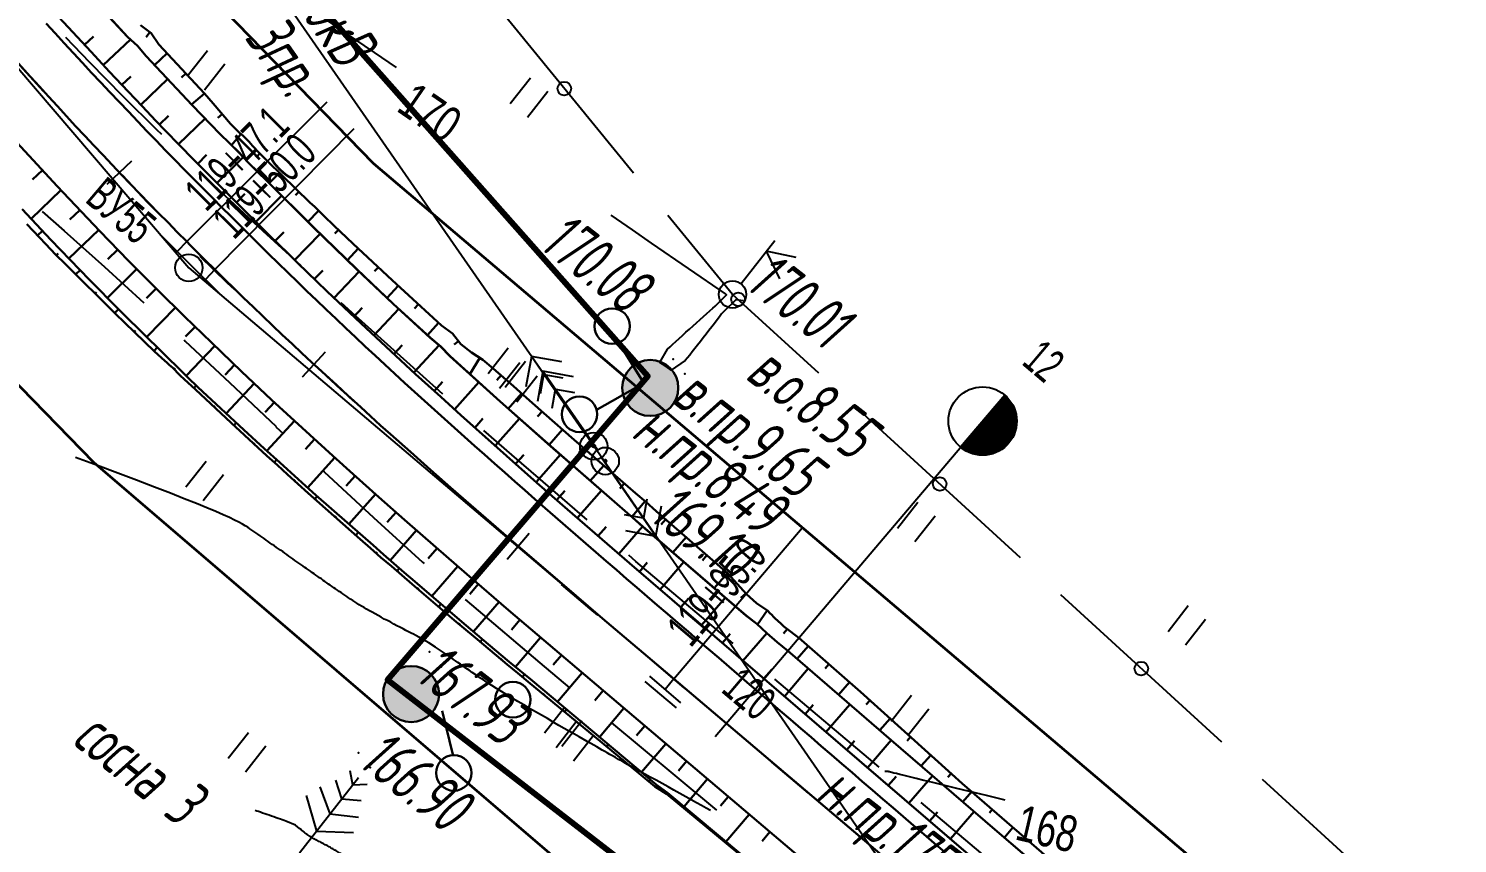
# Model space of a CAD drawing. Header units: millimetres. Extents: x -1799 to 6962, y -1020 to 4121.
# Drawn here: x 6462.8 to 6567.4, y -67.4 to -7.8 of the extents above; entities that cross this region are included whole.
import ezdxf

# ---------------------------------------------------------------- set-up
doc = ezdxf.new("R2010")
doc.units = ezdxf.units.MM
doc.linetypes.add('CONTI', pattern=[0])
doc.linetypes.add('STROT', pattern=[1.7, 0.5, -1.2])
for name, color, linetype, lineweight in [('10', 1, 'Continuous', 35), ('КОПИЯ_ОСЬ_13_ОТКОСЫ', 7, 'Continuous', 30), ('Новые опоры', 5, 'Continuous', 35), ('ОСЬ_ВЕРХ_ПОКРЫТИЯ_ГРАНИЦЫ_ПОЛОС', 7, 'Continuous', 30), ('ОСЬ_ВЕРХ_ПОКРЫТИЯ_ОСЬ', 1, 'Continuous', 30)]:
    doc.layers.add(name, color=color, linetype=linetype, lineweight=lineweight)
for name, color, linetype in [('GOR_BDEFAULT', 212, 'CONTI'), ('NAD_MDEFAULT', 7, 'CONTI'), ('PI_OTDEFAULT', 172, 'CONTI'), ('PI_TTDEFAULT', 5, 'CONTI'), ('SIT_LDEFAULT', 7, 'CONTI'), ('USLZNDEFAULT', 7, 'CONTI'), ('ZAPSKDEFAULT', 7, 'CONTI'), ('КОПИЯ_ОСЬ_ТАНГЕНСЫ', 1, 'Continuous'), ('ОСЬ_ВЕРХ_ПОКРЫТИЯ_КИЛОМЕТЫ', 1, 'Continuous'), ('ОСЬ_ВЕРХ_ПОКРЫТИЯ_ПИКЕТЫ', 1, 'Continuous'), ('ОСЬ_ВЕРХ_ПОКРЫТИЯ_РАЗБИВКА_КРИВ', 1, 'Continuous'), ('ОСЬ_ВЕРХ_ПОКРЫТИЯ_ТАНГЕНСЫ', 1, 'Continuous'), ('разметка', 7, 'Continuous')]:
    doc.layers.add(name, color=color, linetype=linetype)
doc.styles.add('eskd', font='spds.shx', dxfattribs={"width": 1.2, "oblique": 15})
doc.styles.add('SHRFT', font='TXT', dxfattribs={"width": 3.5})
doc.styles.get("Standard").update_dxf_attribs({"font": 'arial.ttf'})

# ---------------------------------------------------------------- blocks, each defined once
blk = doc.blocks.new('BL_2011')
at = {"color": 0}
for p, q in [((0, 0), (0, 2.4)), ((1.6, 0), (1.6, 2.4))]:
    blk.add_line(p, q, dxfattribs=at)
blk = doc.blocks.new('BL_108')
at = {"color": 0}
for p, q in [((-0.8, 7), (0, 6.3)), ((0, 0), (0, 7)), ((0, 6.3), (0.8, 7)), ((-1.2, 5.8), (0, 5)), ((0, 5), (1.2, 5.8)), ((-1.8, 4.7), (0, 3.6)), ((0, 3.6), (1.8, 4.7)), ((-2.2, 3.6), (0, 2)), ((0, 2), (2.2, 3.6)), ((1.5, 0), (0, 0))]:
    blk.add_line(p, q, dxfattribs=at)
blk = doc.blocks.new('BL_26')
at = {"color": 0}
for radius in [1, 0.1]:
    blk.add_circle((0, 0), radius, dxfattribs=at)
blk = doc.blocks.new('BL_4017')
at = {"color": 0}
for p, q in [((0, 1), (0, 5)), ((2, 5), (0, 4)), ((0, 4), (2, 3))]:
    blk.add_line(p, q, dxfattribs=at)
blk.add_circle((0, 0), 1, dxfattribs=at)
blk = doc.blocks.new('*U55')
at = {"layer": 'КОПИЯ_ОСЬ_13_ОТКОСЫ'}
for points in [[(85.86, -98.78), (87.19, -100.23), (87.92, -100.89), (88.54, -101.65), (91.91, -105.22), (93.27, -106.63), (93.95, -107.33), (94.65, -108.01), (95.35, -108.7), (96.02, -109.41), (96.71, -110.1), (97.37, -110.77), (100.79, -114.16), (103.96, -117.22), (106.63, -119.75), (109.34, -122.25), (110.1, -122.88), (110.78, -123.6), (114.44, -126.9), (118.15, -130.17), (123, -134.42), (124.13, -135.4), (124.88, -136.05), (132.44, -142.57), (133.23, -143.18), (133.96, -143.86), (134.72, -144.52), (135.5, -145.14), (143.06, -151.69), (150.64, -158.21), (165.84, -171.21)], [(88.13, -99.36), (88.92, -99.96), (89.49, -100.78), (92.81, -104.36), (93.45, -105.1), (94.72, -106.59), (95.41, -107.27), (95.49, -107.34), (95.64, -107.47), (95.79, -107.61), (95.94, -107.76), (96.08, -107.91), (96.32, -108.19), (96.49, -108.37), (96.65, -108.55), (97.46, -109.35), (100.52, -112.34), (100.88, -112.67), (101.57, -113.35), (102.28, -114.02), (103.7, -115.36), (104.41, -116.03), (105.47, -117.04), (106.55, -118.04), (110.15, -121.35), (110.95, -121.93), (111.57, -122.71), (112.35, -123.32), (113.19, -123.85), (113.94, -124.48), (114.68, -125.14), (115.42, -125.79), (116.16, -126.44), (117.64, -127.75), (119.86, -129.71), (121.36, -131), (122.1, -131.66), (124.35, -133.61), (125.11, -134.25), (125.85, -134.92), (131.1, -139.5), (132.46, -141), (133.21, -141.66), (134.04, -142.23), (134.17, -142.38), (134.31, -142.52), (134.45, -142.67), (134.59, -142.81), (134.74, -142.94), (134.83, -143.03), (134.92, -143.11), (135.02, -143.2), (135.11, -143.28), (135.2, -143.36), (135.3, -143.44), (135.4, -143.52), (136.3, -144.2), (140.81, -148.15), (147.5, -154.18), (148.25, -154.85), (157.32, -162.71)], [(88.83, -99.89), (88.55, -100.25)], [(90.09, -101.43), (89.15, -102.3)], [(91.45, -102.9), (91.14, -103.19)], [(92.81, -104.36), (91.87, -105.17)], [(94.12, -105.88), (93.8, -106.15)], [(95.48, -107.34), (94.8, -108.16)], [(96.87, -108.77), (96.62, -109.02)], [(98.3, -110.17), (97.55, -110.94)], [(99.73, -111.57), (99.48, -111.82)], [(101.17, -112.96), (100.38, -113.76)], [(102.62, -114.34), (102.36, -114.61)], [(104.07, -115.71), (103.27, -116.56)], [(105.53, -117.09), (105.26, -117.37)], [(106.99, -118.45), (106.18, -119.33)], [(108.46, -119.8), (108.19, -120.09)], [(109.94, -121.16), (109.12, -122.05)], [(111.4, -122.49), (111.09, -122.74)], [(112.97, -123.71), (112.22, -124.9)], [(114.51, -124.99), (114.2, -125.34)], [(116.01, -126.31), (115.04, -127.43)], [(117.51, -127.63), (117.18, -128)], [(119.01, -128.95), (118.03, -130.07)], [(120.52, -130.27), (120.19, -130.65)], [(122.02, -131.59), (121.04, -132.7)], [(123.53, -132.9), (123.21, -133.27)], [(125.05, -134.2), (124.07, -135.34)], [(126.55, -135.53), (126.22, -135.9)], [(128.05, -136.84), (127.08, -137.95)], [(129.56, -138.16), (129.24, -138.53)], [(131.07, -139.47), (130.11, -140.57)], [(132.41, -140.95), (132.05, -141.28)], [(133.98, -142.19), (133.27, -143.22)], [(135.44, -143.55), (135.18, -143.88)], [(136.99, -144.81), (136.18, -145.74)], [(138.5, -146.13), (138.23, -146.44)], [(140, -147.44), (139.2, -148.36)], [(141.5, -148.77), (141.23, -149.07)], [(142.98, -150.11), (142.22, -150.96)], [(144.47, -151.45), (144.21, -151.73)], [(145.95, -152.79), (145.25, -153.57)], [(147.44, -154.13), (147.2, -154.39)], [(148.94, -155.45), (148.3, -156.19)], [(150.45, -156.76), (150.24, -157.01)], [(151.96, -158.07), (151.33, -158.8)]]:
    blk.add_lwpolyline(points, dxfattribs=at)
blk = doc.blocks.new('A$C20B74A9F')
at = {"layer": 'Новые опоры', "lineweight": 30, "ltscale": 7}
h = blk.add_hatch(color=256, dxfattribs=at)
h.set_gradient(color1=(0, 0, 255), color2=(0, 0, 117), one_color=1, tint=0.23, name='SPHERICAL')
h.paths.add_polyline_path([(2.05, 0, 1), (-2.05, 0, 1)])
blk.add_circle((0, 0), 2.05, dxfattribs=at)

msp = doc.modelspace()

# ---------------------------------------------------------------- linework, layer by layer
at = {"layer": '10'}
for points in [[(6793.35, -384.84), (6770.37, -319.07), (6764.77, -303.04), (6757.12, -284.91), (6740.02, -244.43), (6734.48, -237.3), (6720.36, -219.1), (6715.48, -214.91), (6691.38, -194.23), (6670.76, -176.53), (6602.52, -114.87), (6488.07, -17.7), (6445.51, 26.02), (6390.83, 91.9), (6326.94, 163.71), (6272.93, 214.1), (6270.11, 207.68), (6248, 222.4), (6234.43, 228.78), (6235.36, 230.3), (6147.93, 271.03)], [(6198.35, 229.81), (6243.16, 208.23), (6255.13, 195.99), (6255.13, 195.99), (6309.2, 140.67), (6342.21, 105.96), (6373.72, 73.18), (6408.06, 37.26), (6403.84, 29.49), (6423.25, 6.01), (6467.58, -39.55), (6556.81, -116.04), (6563.36, -108.24), (6618.87, -157.59), (6676.04, -208.42), (6688.22, -220.56), (6691.48, -224.46), (6687.19, -229.45), (6727.12, -269.92), (6727.12, -269.92), (6741.72, -309.71), (6748.6, -301.15), (6752.28, -311.33), (6772.9, -369.57)], [(6272.93, 214.1), (6326.94, 163.71), (6390.83, 91.9), (6445.51, 26.02), (6488.07, -17.7), (6602.52, -114.87), (6670.76, -176.53), (6691.38, -194.23), (6715.48, -214.91), (6720.36, -219.1), (6734.48, -237.3), (6740.02, -244.43), (6757.12, -284.91), (6764.77, -303.04), (6770.37, -319.07), (6793.35, -384.84), (6802.17, -388.78), (6818.27, -433.08), (6818.27, -433.08), (6854.48, -549.11), (6853.3, -551.03), (6857.05, -557.06), (6863, -576.5), (6882.06, -646.69)]]:
    msp.add_lwpolyline(points, dxfattribs=at)
at = {"layer": 'GOR_BDEFAULT', "color": 212, "flags": 128}
for points, elevation in [([(6486.7, -8.59), (6485.63, -7.87), (6484.7, -7.23), (6483.87, -6.68), (6483.15, -6.21), (6482.53, -5.82), (6481.99, -5.49), (6481.52, -5.22), (6481.12, -5.01), (6480.77, -4.85), (6480.47, -4.74), (6480.2, -4.67), (6479.96, -4.64), (6479.73, -4.63), (6479.5, -4.65), (6479.27, -4.7), (6479.03, -4.75), (6478.77, -4.82), (6478.51, -4.9), (6478.23, -5), (6477.95, -5.09), (6477.66, -5.19), (6477.37, -5.3), (6477.08, -5.41), (6476.79, -5.51), (6476.51, -5.62), (6476.23, -5.72), (6475.97, -5.81), (6475.71, -5.9), (6475.47, -5.98), (6475.24, -6.04), (6475.03, -6.09), (6474.84, -6.13), (6474.66, -6.16), (6474.5, -6.17), (6474.35, -6.18), (6474.21, -6.17), (6474.08, -6.16), (6473.96, -6.14), (6473.85, -6.11), (6473.75, -6.08), (6473.65, -6.04), (6473.56, -6), (6473.47, -5.95), (6473.38, -5.91), (6473.29, -5.86), (6473.21, -5.81), (6473.12, -5.76), (6473.03, -5.71), (6472.94, -5.66), (6472.85, -5.61), (6472.76, -5.56), (6472.67, -5.51), (6472.58, -5.46), (6472.49, -5.41), (6472.4, -5.36), (6472.31, -5.31), (6472.22, -5.25), (6472.13, -5.2), (6472.03, -5.15), (6471.94, -5.09), (6471.85, -5.04), (6471.75, -4.99), (6471.66, -4.93), (6471.56, -4.88), (6471.47, -4.84), (6471.38, -4.79), (6471.29, -4.75), (6471.2, -4.72), (6471.11, -4.69), (6471.02, -4.67), (6470.94, -4.65), (6470.86, -4.65), (6470.78, -4.65), (6470.7, -4.66), (6470.63, -4.68), (6470.56, -4.72), (6470.49, -4.76), (6470.43, -4.81), (6470.37, -4.87), (6470.31, -4.93), (6470.25, -4.99), (6470.19, -5.06), (6470.13, -5.13), (6470.07, -5.19), (6470.01, -5.25), (6469.94, -5.31), (6469.88, -5.36), (6469.81, -5.41), (6469.74, -5.44), (6469.66, -5.46), (6469.58, -5.47), (6469.5, -5.47), (6469.41, -5.46), (6469.32, -5.44), (6469.22, -5.41), (6469.13, -5.37), (6469.03, -5.32), (6468.92, -5.27), (6468.82, -5.21), (6468.71, -5.14), (6468.6, -5.07), (6468.49, -5), (6468.37, -4.92), (6468.26, -4.84), (6468.15, -4.76), (6468.03, -4.68), (6467.91, -4.6), (6467.8, -4.51), (6467.68, -4.42), (6467.57, -4.33), (6467.45, -4.22), (6467.34, -4.11), (6467.22, -3.99), (6467.11, -3.86), (6466.99, -3.72), (6466.88, -3.56), (6466.77, -3.39), (6466.65, -3.2), (6466.54, -3), (6466.44, -2.77), (6466.33, -2.53), (6466.22, -2.27), (6466.11, -2), (6466, -1.71), (6465.88, -1.42), (6465.76, -1.12), (6465.63, -0.82), (6465.49, -0.53), (6465.34, -0.23), (6465.18, 0.05), (6465.01, 0.33), (6464.82, 0.59), (6464.61, 0.83), (6464.39, 1.06), (6464.14, 1.26), (6463.88, 1.43), (6463.59, 1.59), (6463.29, 1.72), (6462.97, 1.84), (6462.64, 1.95), (6462.29, 2.05), (6461.92, 2.14), (6461.54, 2.22), (6461.16, 2.31), (6460.76, 2.4), (6460.35, 2.5), (6459.94, 2.61), (6459.52, 2.74), (6459.09, 2.88), (6458.66, 3.04), (6458.23, 3.22), (6457.79, 3.42), (6457.36, 3.65), (6456.93, 3.88), (6456.51, 4.13), (6456.1, 4.38), (6455.7, 4.64), (6455.31, 4.9), (6454.94, 5.16), (6454.58, 5.42), (6454.25, 5.67), (6453.94, 5.91), (6453.65, 6.13), (6453.39, 6.34), (6453.16, 6.53), (6451.66, 7.86), (6451.54, 7.94), (6451.41, 8.03), (6451.27, 8.14), (6451.12, 8.24), (6450.96, 8.35), (6450.79, 8.47), (6450.62, 8.58), (6450.44, 8.7), (6450.27, 8.81), (6450.1, 8.93), (6449.93, 9.03), (6449.77, 9.14), (6449.62, 9.24), (6449.48, 9.33), (6449.36, 9.41)], 170), ([(6489.75, -10.67), (6488.14, -9.57), (6486.7, -8.59)], 170), ([(6508.4, -23.51), (6507.01, -22.55), (6505.46, -21.48)], 170), ([(6515.15, -27.75), (6514.58, -27.66), (6513.69, -28.51), (6513.54, -28.7), (6513.38, -28.91), (6513.2, -29.14), (6513.01, -29.39), (6512.81, -29.65), (6512.61, -29.91), (6512.4, -30.18), (6512.19, -30.45), (6511.99, -30.72), (6511.78, -30.98), (6511.58, -31.24), (6511.39, -31.48), (6511.2, -31.71), (6511.03, -31.92), (6510.87, -32.1), (6509.85, -32.81), (6509.47, -32.54), (6509.01, -32.26), (6509.59, -31.28), (6509.77, -31.11), (6509.97, -30.92), (6510.19, -30.71), (6510.42, -30.5), (6510.67, -30.27), (6510.92, -30.04), (6511.18, -29.81), (6511.45, -29.57), (6511.71, -29.34), (6511.97, -29.11), (6512.22, -28.88), (6512.45, -28.67), (6512.68, -28.47), (6512.89, -28.28), (6513.07, -28.12), (6513.9, -27.29), (6513.81, -27.24), (6508.4, -23.51)], 170), ([(6470.73, -40.87), (6469.36, -40.35), (6467.87, -39.8), (6466.26, -39.2)], 168), ([(6512.72, -65.03), (6512.41, -64.86), (6512.07, -64.67), (6511.71, -64.47), (6511.32, -64.25), (6510.91, -64.02), (6510.49, -63.79), (6510.05, -63.55), (6509.62, -63.3), (6509.18, -63.06), (6508.75, -62.82), (6508.32, -62.58), (6507.92, -62.36), (6507.53, -62.14), (6507.16, -61.94), (6506.83, -61.75), (6506.53, -61.58), (6506.25, -61.43), (6506, -61.29), (6505.78, -61.16), (6505.56, -61.04), (6505.37, -60.93), (6505.17, -60.82), (6504.99, -60.71), (6504.8, -60.61), (6504.61, -60.5), (6504.41, -60.38), (6504.19, -60.26), (6503.96, -60.13), (6503.7, -59.98), (6503.42, -59.82), (6503.11, -59.64), (6502.77, -59.45), (6502.41, -59.24), (6502.03, -59.02), (6501.63, -58.8), (6501.21, -58.56), (6500.79, -58.31), (6500.36, -58.06), (6499.93, -57.81), (6499.49, -57.56), (6499.06, -57.3), (6498.64, -57.05), (6498.22, -56.8), (6497.82, -56.56), (6497.44, -56.33), (6497.08, -56.1), (6496.74, -55.88), (6496.41, -55.68), (6496.11, -55.48), (6495.82, -55.29), (6495.55, -55.11), (6495.29, -54.93), (6495.06, -54.77), (6494.83, -54.61), (6494.63, -54.47), (6494.43, -54.33), (6494.25, -54.2), (6494.08, -54.08), (6493.93, -53.97), (6493.78, -53.87), (6492.6, -53.07), (6492.13, -52.77), (6491.16, -52.22), (6491, -52.14), (6490.82, -52.05), (6490.64, -51.95), (6490.44, -51.85), (6490.23, -51.74), (6490.01, -51.62), (6489.79, -51.51), (6489.56, -51.39), (6489.33, -51.26), (6489.1, -51.14), (6488.86, -51.02), (6488.63, -50.89), (6488.41, -50.77), (6488.19, -50.65), (6487.97, -50.53), (6487.77, -50.41), (6487.57, -50.29), (6487.38, -50.18), (6487.2, -50.07), (6487.03, -49.97), (6486.86, -49.86), (6486.7, -49.76), (6486.55, -49.66), (6486.4, -49.56), (6486.25, -49.47), (6486.11, -49.37), (6485.97, -49.28), (6485.83, -49.18), (6485.7, -49.09), (6485.56, -49), (6485.43, -48.91), (6485.3, -48.82), (6485.17, -48.73), (6485.04, -48.64), (6484.91, -48.55), (6484.78, -48.46), (6484.65, -48.37), (6484.52, -48.28), (6484.39, -48.19), (6484.26, -48.09), (6484.13, -48), (6484, -47.91), (6483.86, -47.82), (6483.73, -47.72), (6483.6, -47.63), (6483.46, -47.53), (6483.32, -47.43), (6483.18, -47.33), (6483.04, -47.24), (6482.9, -47.13), (6482.76, -47.03), (6482.61, -46.93), (6482.47, -46.83), (6482.32, -46.73), (6482.17, -46.62), (6482.03, -46.52), (6481.88, -46.41), (6481.73, -46.31), (6481.58, -46.2), (6481.43, -46.09), (6481.28, -45.99), (6481.13, -45.88), (6480.97, -45.78), (6480.82, -45.67), (6480.67, -45.56), (6480.52, -45.46), (6480.37, -45.35), (6480.22, -45.24), (6480.07, -45.14), (6479.92, -45.03), (6479.77, -44.93), (6479.62, -44.82), (6479.47, -44.72), (6479.32, -44.62), (6479.17, -44.52), (6479.03, -44.41), (6478.87, -44.31), (6478.69, -44.19), (6478.48, -44.07), (6478.22, -43.93), (6477.91, -43.78), (6477.53, -43.6), (6477.07, -43.39), (6476.53, -43.15), (6475.88, -42.88), (6475.12, -42.57), (6474.23, -42.22), (6473.22, -41.82), (6472.05, -41.37), (6470.73, -40.87)], 168), ([(6531.67, -63.64), (6530.65, -63.4), (6529.76, -63.18), (6528.98, -62.99), (6528.32, -62.83), (6527.76, -62.69), (6527.28, -62.57), (6526.9, -62.48), (6526.58, -62.4), (6526.33, -62.33), (6526.14, -62.29), (6526, -62.25), (6525.89, -62.22), (6525.82, -62.2), (6525.77, -62.19), (6525.73, -62.18), (6525.48, -62.18)], 168), ([(6534.29, -64.27), (6532.91, -63.94), (6531.67, -63.64)], 168), ([(6493.85, -73.08), (6492.47, -72.25), (6491.26, -71.52), (6490.2, -70.88), (6489.3, -70.34), (6488.53, -69.87), (6487.88, -69.49), (6487.35, -69.16), (6486.91, -68.9), (6486.56, -68.7), (6486.29, -68.53), (6486.08, -68.41), (6485.92, -68.31), (6485.8, -68.24), (6485.7, -68.19), (6485.62, -68.14), (6485.54, -68.09), (6485.47, -68.05), (6485.39, -68.01), (6485.32, -67.96), (6485.25, -67.92), (6485.17, -67.88), (6485.1, -67.84), (6485.03, -67.8), (6484.96, -67.76), (6484.89, -67.72), (6484.82, -67.68), (6484.75, -67.64), (6484.68, -67.6), (6484.6, -67.57), (6484.53, -67.53), (6484.46, -67.49), (6484.38, -67.45), (6484.31, -67.41), (6484.23, -67.37), (6484.16, -67.33), (6484.08, -67.29), (6484.01, -67.25), (6483.93, -67.21), (6483.85, -67.17), (6483.78, -67.13), (6483.71, -67.09), (6483.63, -67.05), (6483.56, -67.01), (6483.49, -66.96), (6483.43, -66.92), (6483.36, -66.88), (6483.3, -66.84), (6483.23, -66.79), (6483.17, -66.75), (6483.11, -66.71), (6483.06, -66.67), (6483, -66.62), (6482.95, -66.58), (6482.9, -66.54), (6482.86, -66.51), (6482.81, -66.47), (6482.77, -66.43), (6482.73, -66.4), (6482.69, -66.37), (6482.66, -66.34), (6482.36, -66.11), (6481.66, -65.81), (6481.54, -65.77), (6481.4, -65.72), (6481.26, -65.67), (6481.1, -65.61), (6480.94, -65.56), (6480.78, -65.5), (6480.61, -65.44), (6480.45, -65.38), (6480.28, -65.33), (6480.12, -65.27), (6479.96, -65.22), (6479.81, -65.16), (6479.67, -65.11), (6479.54, -65.07), (6479.42, -65.03)], 166)]:
    msp.add_lwpolyline(points, dxfattribs=dict(at, elevation=elevation))
at = {"layer": 'PI_TTDEFAULT', "color": 5}
for p in [(6514.34, -27.27, 170.01), (6509.99, -32.01, 170.08), (6510.84, -33.09, 170.08), (6504.18, -38.38, 169.1), (6505.03, -39.46, 169.1), (6492.17, -53.43, 167.93), (6493.02, -54.51, 167.93), (6486.97, -60.81, 166.9), (6487.82, -61.89, 166.9)]:
    msp.add_point(p, dxfattribs=at)
at = {"layer": 'SIT_LDEFAULT', "color": 7}
for p, q in [((6504.18, -38.38), (6471.6, 8.61)), ((6507.09, -18.4), (6496.96, -6.01)), ((6467.33, -10.31), (6465.56, -8.47)), ((6469.77, -12.79), (6467.33, -10.31)), ((6472.22, -15.23), (6469.77, -12.79)), ((6472.58, -15.58), (6472.22, -15.23)), ((6477.21, -20.05), (6475.45, -18.37)), ((6479.99, -22.65), (6477.21, -20.05)), ((6463.83, -21.2), (6465.45, -22.63)), ((6514.34, -27.27), (6509.61, -21.49)), ((6465.45, -22.63), (6468.4, -25.26)), ((6482.77, -25.19), (6480, -22.64)), ((6468.4, -25.26), (6471.28, -27.88)), ((6486.75, -28.83), (6485.71, -27.89)), ((6520.64, -33.03), (6514.34, -27.27)), ((6490.51, -32.21), (6486.75, -28.83)), ((6474.21, -30.6), (6474.3, -30.68)), ((6474.3, -30.68), (6477.53, -33.72)), ((6493.15, -34.56), (6490.51, -32.21)), ((6499.62, -31.81), (6499.22, -34.03)), ((6503.61, -37.56), (6499.62, -31.81)), ((6501.85, -32.21), (6499.62, -31.81)), ((6500.47, -32.89), (6500.07, -35.11)), ((6500.28, -34.51), (6500.53, -33.12)), ((6504.46, -38.64), (6500.47, -32.89)), ((6502.7, -33.29), (6500.47, -32.89)), ((6500.53, -33.12), (6501.92, -33.37)), ((6477.53, -33.72), (6480.94, -36.94)), ((6501.13, -35.59), (6501.38, -34.2)), ((6501.38, -34.2), (6502.77, -34.45)), ((6535.39, -46.54), (6523.59, -35.74)), ((6480.93, -36.95), (6481.48, -37.46)), ((6498.19, -39), (6496.15, -37.22)), ((6547.64, -101.28), (6504.18, -38.38)), ((6501.89, -42.21), (6498.19, -39)), ((6504.75, -39.2), (6508.73, -44.96)), ((6484.4, -40.2), (6484.46, -40.26)), ((6484.46, -40.26), (6488.06, -43.59)), ((6503.71, -43.77), (6501.89, -42.21)), ((6508.07, -42.25), (6507.82, -43.65)), ((6508.73, -44.96), (6509.13, -42.74)), ((6488.06, -43.59), (6491.66, -46.86)), ((6507.82, -43.65), (6506.43, -43.39)), ((6506.5, -44.55), (6508.73, -44.96)), ((6491.66, -46.86), (6491.77, -46.95)), ((6507.27, -46.8), (6506.75, -46.36)), ((6514.39, -52.82), (6507.27, -46.8)), ((6494.77, -49.59), (6495.23, -49.99)), ((6495.23, -49.99), (6500.23, -54.22)), ((6550.14, -60.04), (6538.34, -49.24)), ((6500.23, -54.22), (6502.41, -56.05)), ((6525.07, -61.87), (6517.43, -55.41)), ((6505.49, -58.61), (6507.64, -60.41)), ((6507.64, -60.41), (6513.17, -65.01)), ((6564.9, -73.55), (6553.1, -62.75)), ((6535.78, -70.89), (6528.14, -64.44))]:
    msp.add_line(p, q, dxfattribs=at)
for centre in [(6502.03, -12.21), (6514.74, -27.63), (6529.49, -41.14), (6544.24, -54.64)]:
    msp.add_circle(centre, 0.5, dxfattribs=at)
at = {"layer": 'КОПИЯ_ОСЬ_13_ОТКОСЫ'}
for points in [[(6465.06, -6.98), (6467.41, -9.53), (6468.76, -10.98), (6470.12, -12.42), (6471.14, -13.5), (6472.16, -14.57), (6472.84, -15.28), (6473.88, -16.34), (6474.91, -17.4), (6475.95, -18.45), (6476.99, -19.5), (6480.41, -22.9), (6481.82, -24.28), (6482.52, -24.97), (6483.94, -26.35), (6484.65, -27.03), (6487.16, -29.41), (6489.7, -31.77), (6491.15, -33.11), (6492.99, -34.77), (6494.46, -36.1), (6495.57, -37.1), (6497.79, -39.08), (6500.03, -41.05), (6502.27, -43.01), (6506.79, -46.93), (6546.98, -81.47)], [(6468.74, -6.98), (6470.08, -8.43), (6470.8, -9.09), (6471.43, -9.85), (6474.8, -13.42), (6476.16, -14.83), (6476.84, -15.53), (6477.54, -16.21), (6478.23, -16.9), (6478.9, -17.61), (6479.59, -18.3), (6480.26, -18.97), (6483.67, -22.36), (6486.84, -25.42), (6489.52, -27.95), (6492.22, -30.45), (6492.98, -31.08), (6493.66, -31.8), (6497.33, -35.1), (6501.03, -38.37), (6505.89, -42.62), (6507.02, -43.6), (6507.76, -44.25), (6515.32, -50.77), (6516.11, -51.38), (6516.85, -52.06), (6517.6, -52.72), (6518.38, -53.35), (6525.94, -59.89), (6533.53, -66.41), (6548.72, -79.41)], [(6466.93, -9.02), (6467.6, -8.4)], [(6468.3, -10.49), (6470.29, -8.63)], [(6469.66, -11.94), (6470.33, -11.32)], [(6471.04, -13.4), (6473.01, -11.53)], [(6472.42, -14.84), (6473.08, -14.21)], [(6473.81, -16.28), (6475.75, -14.4)], [(6460.8, -14.9), (6464.92, -19.34), (6468.05, -22.64), (6470.16, -24.81), (6472.29, -26.95), (6474.24, -28.89), (6476.22, -30.8), (6478.41, -32.9), (6480.62, -34.98), (6485.09, -39.07), (6486.59, -40.42), (6488.47, -42.1), (6490.35, -43.77), (6492.62, -45.76), (6494.9, -47.73), (6497.94, -50.36), (6502.14, -53.94), (6564.23, -106.59), (6571.53, -113.43)], [(6475.21, -17.71), (6475.85, -17.07)], [(6476.62, -19.13), (6478.54, -17.22)], [(6463.85, -18.19), (6463.12, -18.87)], [(6465.21, -19.65), (6463.03, -21.73)], [(6478.04, -20.54), (6478.67, -19.9)], [(6479.46, -21.95), (6481.35, -20.05)], [(6462.38, -21.03), (6463.77, -22.52), (6464.47, -23.27), (6465.17, -24.01), (6465.88, -24.74), (6467.3, -26.21), (6469.46, -28.39), (6471.57, -30.47), (6472.29, -31.19), (6473.02, -31.91), (6473.76, -32.62), (6474.48, -33.34), (6475.22, -34.05), (6478.58, -37.18), (6480.08, -38.55), (6481.21, -39.58), (6483.1, -41.27), (6483.86, -41.95), (6486.14, -43.96), (6487.28, -44.96), (6488.05, -45.62), (6488.8, -46.3), (6490.32, -47.62), (6491.09, -48.28), (6494.54, -51.23), (6496.46, -52.85), (6498, -54.15), (6498.78, -54.78), (6499.55, -55.43), (6508.77, -63.14), (6509.58, -63.73), (6522.62, -74.63)], [(6462.38, -21.03), (6463.77, -22.52), (6464.47, -23.27), (6465.17, -24.01), (6465.88, -24.74), (6467.3, -26.21), (6469.46, -28.39), (6471.57, -30.47), (6472.29, -31.19), (6473.02, -31.91), (6473.76, -32.62), (6474.48, -33.34), (6475.22, -34.05), (6478.58, -37.18), (6480.08, -38.55), (6481.21, -39.58), (6483.1, -41.27), (6483.86, -41.95), (6486.14, -43.96), (6487.28, -44.96), (6488.05, -45.62), (6488.8, -46.3), (6490.32, -47.62), (6491.09, -48.28), (6494.54, -51.23), (6496.46, -52.85), (6498, -54.15), (6498.78, -54.78), (6499.55, -55.43), (6508.77, -63.14), (6509.58, -63.73), (6522.62, -74.63)], [(6466.59, -21.1), (6465.86, -21.79)], [(6462.7, -22.13), (6464.11, -23.6), (6464.82, -24.34), (6465.55, -25.06), (6469.18, -28.66), (6469.89, -29.35), (6470.6, -30.04), (6472.06, -31.44), (6472.8, -32.14), (6472.95, -32.26), (6473.16, -32.44), (6473.36, -32.63), (6473.56, -32.82), (6473.72, -32.99), (6473.96, -33.23), (6474.21, -33.46), (6475.04, -34.23), (6477.66, -36.66), (6480.28, -39.08), (6481.04, -39.76), (6481.79, -40.45), (6483.3, -41.81), (6485.19, -43.49), (6487.09, -45.17), (6487.86, -45.83), (6488.61, -46.51), (6489.38, -47.16), (6490.15, -47.82), (6490.91, -48.48), (6493.98, -51.11), (6495.53, -52.4), (6497.07, -53.69), (6497.84, -54.34), (6498.62, -54.98), (6499.39, -55.62), (6504.8, -60.09), (6508.66, -63.27), (6509.5, -63.82), (6523.38, -75.29)], [(6463.49, -22.96), (6463.85, -22.61)], [(6467.97, -22.55), (6465.78, -24.64)], [(6480.88, -23.36), (6481.5, -22.72)], [(6482.3, -24.76), (6484.17, -22.85)], [(6469.36, -23.99), (6468.64, -24.69)], [(6464.88, -24.39), (6465, -24.27)], [(6466.3, -25.8), (6466.61, -25.49)], [(6470.76, -25.41), (6468.61, -27.53)], [(6483.74, -26.15), (6484.36, -25.51)], [(6485.18, -27.54), (6487.03, -25.6)], [(6467.72, -27.21), (6467.82, -27.11)], [(6472.17, -26.83), (6471.46, -27.54)], [(6469.14, -28.62), (6469.41, -28.34)], [(6473.59, -28.24), (6471.48, -30.38)], [(6486.63, -28.91), (6487.25, -28.26)], [(6488.09, -30.28), (6489.92, -28.32)], [(6470.58, -30.01), (6470.66, -29.92)], [(6475.02, -29.64), (6474.32, -30.36)], [(6472.02, -31.4), (6472.25, -31.15)], [(6476.46, -31.03), (6474.36, -33.22)], [(6489.56, -31.64), (6490.16, -30.98)], [(6491.03, -32.99), (6492.87, -30.99)], [(6473.49, -32.75), (6473.57, -32.67)], [(6477.9, -32.42), (6477.21, -33.15)], [(6474.94, -34.13), (6475.11, -33.94)], [(6479.35, -33.79), (6477.29, -35.98)], [(6492.51, -34.34), (6493.12, -33.67)], [(6493.99, -35.68), (6495.78, -33.7)], [(6476.4, -35.5), (6476.46, -35.43)], [(6480.82, -35.15), (6480.14, -35.89)], [(6482.29, -36.51), (6480.26, -38.72)], [(6495.48, -37.02), (6496.07, -36.36)], [(6496.97, -38.35), (6498.75, -36.36)], [(6477.86, -36.86), (6478.03, -36.67)], [(6479.33, -38.21), (6479.39, -38.15)], [(6483.76, -37.86), (6483.09, -38.6)], [(6480.81, -39.56), (6480.98, -39.37)], [(6485.24, -39.21), (6483.25, -41.41)], [(6498.47, -39.67), (6499.06, -39.01)], [(6499.97, -41), (6501.74, -38.99)], [(6486.73, -40.55), (6486.07, -41.28)], [(6482.29, -40.9), (6482.35, -40.84)], [(6501.48, -42.31), (6502.06, -41.64)], [(6502.98, -43.63), (6504.74, -41.61)], [(6483.78, -42.24), (6483.96, -42.04)], [(6488.22, -41.88), (6486.26, -44.07)], [(6485.28, -43.57), (6485.34, -43.5)], [(6489.72, -43.2), (6489.07, -43.94)], [(6486.78, -44.89), (6486.96, -44.68)], [(6491.22, -44.53), (6489.29, -46.73)], [(6504.5, -44.94), (6505.08, -44.27)], [(6506.01, -46.25), (6507.75, -44.24)], [(6492.72, -45.84), (6492.08, -46.58)], [(6488.28, -46.21), (6488.34, -46.14)], [(6507.52, -47.56), (6508.1, -46.88)], [(6509.04, -48.86), (6510.77, -46.84)], [(6489.79, -47.52), (6489.97, -47.31)], [(6494.23, -47.15), (6492.33, -49.34)], [(6491.31, -48.82), (6491.37, -48.75)], [(6495.74, -48.46), (6495.11, -49.19)], [(6492.83, -50.12), (6493.01, -49.91)], [(6497.26, -49.77), (6495.39, -51.94)], [(6510.55, -50.16), (6511.13, -49.49)], [(6512.07, -51.47), (6513.8, -49.46)], [(6498.78, -51.07), (6498.16, -51.8)], [(6494.35, -51.42), (6494.41, -51.35)], [(6513.59, -52.77), (6514.16, -52.1)], [(6515.1, -54.08), (6516.84, -52.06)], [(6495.88, -52.7), (6496.05, -52.5)], [(6500.3, -52.37), (6498.46, -54.52)], [(6497.42, -53.99), (6497.47, -53.92)], [(6501.82, -53.67), (6501.21, -54.38)], [(6498.96, -55.26), (6499.12, -55.07)], [(6503.34, -54.96), (6501.54, -57.09)], [(6516.62, -55.38), (6517.2, -54.71)], [(6518.14, -56.68), (6519.88, -54.65)], [(6504.87, -56.26), (6504.27, -56.97)], [(6500.5, -56.54), (6500.55, -56.48)], [(6519.65, -57.99), (6520.24, -57.31)], [(6521.17, -59.29), (6522.91, -57.27)], [(6502.04, -57.81), (6502.18, -57.64)], [(6506.39, -57.55), (6504.6, -59.66)], [(6503.58, -59.09), (6503.63, -59.03)], [(6507.92, -58.84), (6507.32, -59.55)], [(6505.12, -60.36), (6505.25, -60.2)], [(6509.45, -60.14), (6507.67, -62.23)], [(6522.69, -60.59), (6523.27, -59.92)], [(6524.2, -61.9), (6525.94, -59.88)], [(6506.67, -61.63), (6506.71, -61.58)], [(6510.97, -61.43), (6510.38, -62.13)], [(6525.72, -63.2), (6526.3, -62.53)], [(6527.24, -64.5), (6528.97, -62.49)], [(6508.21, -62.9), (6508.32, -62.77)], [(6512.5, -62.72), (6510.79, -64.74)], [(6509.82, -64.08), (6509.86, -64.04)], [(6514.02, -64.02), (6513.45, -64.69)], [(6511.36, -65.36), (6511.43, -65.28)], [(6515.55, -65.31), (6513.85, -67.31)], [(6528.75, -65.81), (6529.33, -65.14)], [(6530.27, -67.11), (6532, -65.1)], [(6512.91, -66.63), (6512.93, -66.6)], [(6517.07, -66.6), (6516.51, -67.27)]]:
    msp.add_lwpolyline(points, dxfattribs=at)
at = {"layer": 'КОПИЯ_ОСЬ_ТАНГЕНСЫ'}
for p, q in [((6279.19, 202.95), (6474.56, -25.32)), ((6474.56, -25.32), (6737.14, -247.94))]:
    msp.add_line(p, q, dxfattribs=at)
msp.add_circle((6474.56, -25.32), 1, dxfattribs=at)
at = {"layer": 'Новые опоры', "color": 1, "lineweight": 80, "ltscale": 7}
msp.add_lwpolyline([(6471.75, 7.86), (6508.13, -33.25), (6489.09, -55.48), (6548.66, -101.54)], dxfattribs=at)
at = {"layer": 'Новые опоры', "lineweight": 30, "ltscale": 7}
for points in [[(6507.78, -33.64), (6505.97, -30.75)], [(6507.41, -34.01), (6504.43, -35.69)], [(6493.1, -57.73), (6493.91, -61.04)]]:
    msp.add_lwpolyline(points, dxfattribs=at)
for centre in [(6505.53, -29.59), (6503.14, -36.04), (6498.26, -56.92), (6493.95, -62.28)]:
    msp.add_circle(centre, 1.3, dxfattribs=at)
at = {"layer": 'ОСЬ_ВЕРХ_ПОКРЫТИЯ_ГРАНИЦЫ_ПОЛОС'}
for points in [[(6465.06, -6.98), (6467.41, -9.53), (6468.76, -10.98), (6470.12, -12.42), (6471.14, -13.5), (6472.16, -14.57), (6472.84, -15.28), (6473.88, -16.34), (6474.91, -17.4), (6475.95, -18.45), (6476.99, -19.5), (6480.41, -22.9), (6481.82, -24.28), (6482.52, -24.97), (6483.94, -26.35), (6484.65, -27.03), (6487.16, -29.41), (6489.7, -31.77), (6491.15, -33.11), (6492.99, -34.77), (6494.46, -36.1), (6495.57, -37.1), (6497.79, -39.08), (6500.03, -41.05), (6502.27, -43.01), (6506.79, -46.93), (6545.48, -80.18)], [(6464.12, -7.44), (6464.79, -8.16), (6465.45, -8.89), (6466.12, -9.61), (6466.78, -10.33), (6467.45, -11.05), (6468.12, -11.76), (6468.79, -12.48), (6469.47, -13.19), (6470.14, -13.9), (6470.82, -14.61), (6471.49, -15.32), (6472.17, -16.02), (6472.86, -16.73), (6473.54, -17.43), (6474.22, -18.13), (6474.91, -18.82), (6475.6, -19.52), (6476.29, -20.21), (6476.98, -20.9), (6477.66, -21.57), (6478.34, -22.25), (6479.01, -22.92), (6479.71, -23.61), (6480.4, -24.29), (6481.1, -24.98), (6481.8, -25.66), (6482.5, -26.35), (6483.2, -27.03), (6483.91, -27.7), (6484.62, -28.38), (6485.33, -29.05), (6486.04, -29.73), (6486.76, -30.4), (6487.47, -31.07), (6488.19, -31.74), (6488.91, -32.4), (6489.63, -33.07), (6490.35, -33.73), (6491.08, -34.39), (6491.81, -35.05), (6492.53, -35.71), (6493.26, -36.37), (6493.99, -37.03), (6494.73, -37.68), (6495.46, -38.34), (6496.19, -38.99), (6496.93, -39.65), (6497.67, -40.3), (6498.4, -40.95), (6499.14, -41.6), (6499.88, -42.25), (6500.62, -42.9), (6501.37, -43.55), (6502.11, -44.2), (6502.85, -44.84), (6503.6, -45.49), (6504.34, -46.14), (6505.09, -46.78), (6505.84, -47.43), (6506.58, -48.07), (6507.33, -48.72), (6508.08, -49.36), (6508.83, -50.01), (6509.58, -50.65), (6510.33, -51.29), (6511.08, -51.94), (6511.83, -52.58), (6512.58, -53.23), (6513.33, -53.87), (6514.08, -54.52), (6514.83, -55.16), (6515.58, -55.81), (6516.33, -56.45), (6517.08, -57.1), (6517.83, -57.74), (6518.58, -58.38), (6519.33, -59.03), (6520.08, -59.67), (6520.83, -60.32), (6521.58, -60.96), (6522.33, -61.61), (6523.08, -62.25), (6523.83, -62.9), (6524.58, -63.54), (6525.33, -64.19), (6526.08, -64.83), (6526.83, -65.47), (6527.58, -66.12), (6528.33, -66.76), (6529.08, -67.41), (6529.83, -68.05)], [(6460.8, -14.9), (6464.92, -19.34), (6468.05, -22.64), (6470.16, -24.81), (6472.29, -26.95), (6474.24, -28.89), (6476.22, -30.8), (6478.41, -32.9), (6480.62, -34.98), (6485.09, -39.07), (6486.59, -40.42), (6488.47, -42.1), (6490.35, -43.77), (6492.62, -45.76), (6494.9, -47.73), (6497.94, -50.36), (6502.14, -53.94), (6564.23, -106.59), (6571.53, -113.43)]]:
    msp.add_lwpolyline(points, dxfattribs=at)
at = {"layer": 'ОСЬ_ВЕРХ_ПОКРЫТИЯ_КИЛОМЕТЫ'}
for p, q in [((6513.88, -58.66), (6534.25, -34.63)), ((6534.25, -34.63), (6531.02, -38.44)), ((6534.33, -34.69), (6531.09, -38.51)), ((6534.4, -34.76), (6531.17, -38.57)), ((6534.47, -34.84), (6531.26, -38.62)), ((6534.53, -34.91), (6531.34, -38.68)), ((6534.6, -34.99), (6531.43, -38.73)), ((6534.66, -35.07), (6531.52, -38.77)), ((6534.72, -35.16), (6531.62, -38.82)), ((6534.78, -35.25), (6531.71, -38.86)), ((6534.83, -35.34), (6531.81, -38.9)), ((6534.88, -35.43), (6531.91, -38.93)), ((6534.92, -35.53), (6532.02, -38.96)), ((6534.97, -35.64), (6532.13, -38.98)), ((6535.01, -35.75), (6532.24, -39.01)), ((6535.04, -35.86), (6532.36, -39.02)), ((6535.07, -35.98), (6532.48, -39.03)), ((6535.1, -36.11), (6532.61, -39.04)), ((6535.12, -36.24), (6532.75, -39.03)), ((6535.13, -36.38), (6532.88, -39.02)), ((6535.13, -36.52), (6533.03, -39)), ((6535.13, -36.68), (6533.19, -38.97)), ((6535.11, -36.86), (6533.36, -38.93)), ((6535.08, -37.05), (6533.54, -38.86)), ((6535.02, -37.28), (6533.75, -38.77)), ((6534.92, -37.55), (6534.01, -38.62)), ((6534.54, -38.15), (6534.54, -38.15))]:
    msp.add_line(p, q, dxfattribs=at)
msp.add_circle((6532.63, -36.54), 2.5, dxfattribs=at)
at = {"layer": 'ОСЬ_ВЕРХ_ПОКРЫТИЯ_ОСЬ'}
msp.add_lwpolyline([(6461.66, -9.89), (6462.97, -11.35), (6463.63, -12.07), (6464.29, -12.79), (6464.95, -13.51), (6465.62, -14.23), (6466.28, -14.95), (6466.95, -15.66), (6467.62, -16.38), (6468.29, -17.09), (6468.96, -17.8), (6469.63, -18.51), (6470.31, -19.22), (6470.99, -19.92), (6471.67, -20.62), (6472.35, -21.32), (6473.04, -22.02), (6473.72, -22.72), (6474.41, -23.41), (6474.41, -23.41, 0.002419), (6476.47, -25.46), (6476.47, -25.46), (6477.17, -26.15), (6477.87, -26.83), (6478.57, -27.51), (6479.27, -28.19), (6479.98, -28.87), (6480.69, -29.54), (6481.4, -30.22), (6482.11, -30.89), (6482.82, -31.56), (6483.54, -32.22), (6484.26, -32.89), (6484.97, -33.55), (6485.69, -34.21), (6486.42, -34.87), (6487.14, -35.53), (6487.86, -36.19), (6488.59, -36.85), (6489.32, -37.5), (6490.78, -38.8), (6492.24, -40.1), (6493.71, -41.39), (6495.18, -42.68), (6496.66, -43.97), (6498.14, -45.25), (6499.62, -46.52), (6501.85, -48.43), (6504.83, -50.97), (6510.05, -55.4), (6510.05, -55.4), (6683.24, -202.24)], format="xyb", dxfattribs=at)
at = {"layer": 'ОСЬ_ВЕРХ_ПОКРЫТИЯ_ПИКЕТЫ'}
for p, q in [((6468.58, -19.21), (6470.39, -17.49)), ((6482.87, -33.31), (6484.57, -31.47)), ((6497.84, -46.64), (6499.47, -44.74)), ((6513.07, -59.61), (6514.69, -57.7)), ((6513.07, -59.61), (6514.69, -57.7))]:
    msp.add_line(p, q, dxfattribs=at)
at = {"layer": 'ОСЬ_ВЕРХ_ПОКРЫТИЯ_РАЗБИВКА_КРИВ'}
for p, q in [((6474.41, -23.41), (6484.69, -13.19)), ((6476.47, -25.46), (6486.65, -15.14)), ((6472.64, -23.06), (6474.76, -25.18)), ((6474.41, -23.41), (6473.7, -24.12)), ((6474.7, -25.12), (6476.83, -27.23)), ((6476.47, -25.46), (6475.77, -26.18)), ((6510.05, -55.4), (6519.42, -44.34)), ((6508.26, -55.2), (6510.54, -57.14)), ((6507.93, -55.58), (6510.22, -57.52)), ((6510.05, -55.4), (6509.4, -56.17))]:
    msp.add_line(p, q, dxfattribs=at)
at = {"layer": 'ОСЬ_ВЕРХ_ПОКРЫТИЯ_ТАНГЕНСЫ'}
for p, q in [((6279.19, 202.95), (6474.56, -25.32)), ((6474.56, -25.32), (6737.14, -247.94))]:
    msp.add_line(p, q, dxfattribs=at)
msp.add_circle((6474.56, -25.32), 1, dxfattribs=at)
at = {"layer": 'разметка', "linetype": 'STROT', "lineweight": 30, "ltscale": 7}
msp.add_lwpolyline([(6206.04, 235.47), (6206.04, 235.47, -0.028594), (6252.36, 210.81, -0.04989), (6299.8, 174.43, 11.407778), (6299.8, 174.43, -0.028559), (6349.13, 121.23), (6445.94, 8.12, 0.020074), (6475.4, -24.48, 0.020078), (6508.14, -53.79), (6606.96, -137.57)], format="xyb", dxfattribs=at)

# ---------------------------------------------------------------- block references
at = {"layer": 'USLZNDEFAULT', "color": 7, "rotation": 322.0000000000001}
for name, p in [('BL_2011', (6474.45, -11.31)), ('BL_2011', (6498.08, -13.31)), ('BL_4017', (6514.34, -27.27)), ('BL_2011', (6496.45, -33.06)), ('BL_2011', (6497.3, -34.14)), ('BL_26', (6504.18, -38.38)), ('BL_26', (6505.03, -39.46)), ('BL_2011', (6526.41, -44.37)), ('BL_2011', (6546.2, -51.93)), ('BL_2011', (6500.58, -59.34)), ('BL_2011', (6525.95, -58.49)), ('BL_2011', (6501.43, -60.42)), ('BL_2011', (6477.45, -61.21)), ('BL_108', (6482.66, -68.12))]:
    msp.add_blockref(name, p, dxfattribs=at)
at = {"layer": 'ZAPSKDEFAULT', "color": 7, "rotation": 322.0000000000001}
msp.add_blockref('BL_2011', (6474.35, -41.36), dxfattribs=at)
at = {"layer": 'КОПИЯ_ОСЬ_13_ОТКОСЫ'}
msp.add_blockref('*U55', (6382.89, 91.8), dxfattribs=at)
at = {"layer": 'Новые опоры', "lineweight": 30, "ltscale": 7}
for p in [(6508.32, -34.11), (6490.82, -56.51)]:
    msp.add_blockref('A$C20B74A9F', p, dxfattribs=at)

# ---------------------------------------------------------------- texts
at = {"layer": 'GOR_BDEFAULT', "color": 212, "style": 'SHRFT', "width": 0.75}
for s, rotation, p in [('170', 325.4612, (6489.66, -13.79, 170)), ('168', 346.8845, (6534.91, -67.13, 168))]:
    msp.add_text(s, height=2.625, rotation=rotation, dxfattribs=at).set_placement(p)
at = {"layer": 'NAD_MDEFAULT', "color": 7, "style": 'eskd', "oblique": 10, "width": 0.8}
for s, rotation, p in [('10кВ', 304, (6482.13, -5.8)), ('3пр.', 305, (6478.57, -8.47)), ('в.о.8.55', 322, (6515.16, -33.35, 169)), ('в.пр.9.65', 322, (6509.74, -35.06)), ('н.пр.8.49', 322, (6506.83, -37.61, 169)), ('сосна 3', 322, (6465.9, -60.08)), ('н.пр.175.01', 322, (6520.33, -64.1))]:
    msp.add_text(s, height=3.5, rotation=rotation, dxfattribs=at).set_placement(p)
at = {"layer": 'PI_OTDEFAULT', "color": 172, "style": 'eskd', "oblique": 10, "width": 0.8}
for s, p in [('170.08', (6500.06, -23.8, -169)), ('170.01', (6515.13, -26.73)), ('169.10', (6508.09, -43.66)), ('167.93', (6490.98, -55.36, -167.5)), ('166.90', (6486.8, -61.66, 167))]:
    msp.add_text(s, height=3.5, rotation=322, dxfattribs=at).set_placement(p)
at = {"layer": 'КОПИЯ_ОСЬ_ТАНГЕНСЫ', "width": 0.6}
msp.add_text('ВУ55', height=2.5, rotation=319.7081, dxfattribs=at).set_placement((6466.89, -20.45))
at = {"layer": 'ОСЬ_ВЕРХ_ПОКРЫТИЯ_КИЛОМЕТЫ', "width": 0.6}
msp.add_text('12', height=2.5, rotation=319.7081, dxfattribs=at).set_placement((6535.41, -32.33))
at = {"layer": 'ОСЬ_ВЕРХ_ПОКРЫТИЯ_ПИКЕТЫ', "width": 0.6}
msp.add_text('120', height=2.5, rotation=319.7081, dxfattribs=at).set_placement((6513.42, -56.3))
at = {"layer": 'ОСЬ_ВЕРХ_ПОКРЫТИЯ_РАЗБИВКА_КРИВ', "width": 0.6}
for s, rotation, p in [('119+47.1', 44.8565, (6475.83, -21.3)), ('119+50.0', 45.4109, (6477.87, -23.33)), ('119+95.0', 49.7081, (6511.28, -53.17))]:
    msp.add_text(s, height=2.5, rotation=rotation, dxfattribs=at).set_placement(p)
at = {"layer": 'ОСЬ_ВЕРХ_ПОКРЫТИЯ_ТАНГЕНСЫ', "width": 0.6}
msp.add_text('ВУ55', height=2.5, rotation=319.7081, dxfattribs=at).set_placement((6466.89, -20.45))

doc.saveas('drawing.dxf')
